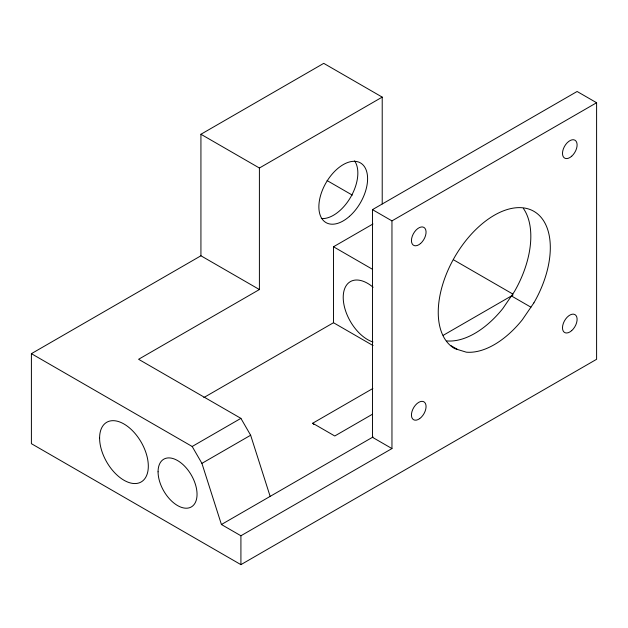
<?xml version="1.0" encoding="UTF-8"?>
<svg xmlns="http://www.w3.org/2000/svg" width="628" height="628" viewBox="0 0 628 628"><rect width="100%" height="100%" fill="white"/><g stroke="black" fill="none" stroke-linecap="round" stroke-linejoin="round"><path stroke-width="0.94" d="M596.6 102.733L391.958 220.883L391.958 448.565L372.467 437.308L372.467 209.634L577.108 91.484L596.6 102.733L596.6 359.295L240.916 564.643L31.4 443.682L31.4 353.666L200.929 255.784L200.929 134.259L323.742 63.357L382.216 97.112L382.216 203.935M200.929 134.259L259.403 168.014L382.216 97.112M259.403 168.014L259.403 289.539L138.592 359.287L240.901 418.358L250.643 435.235L270.15 496.387M203.841 397.571L333.492 322.721L333.492 246.765L372.969 223.976M31.4 353.666L192.176 446.484L240.901 418.358M391.958 448.565L240.916 535.77L221.425 524.513L201.918 463.362L250.643 435.235M443.195 335.336L512.99 295.042M313.843 424.457L312.689 423.233L372.851 388.497M372.577 414.158L334.771 435.989L312.689 423.233M221.425 524.513L373.079 436.962M327.102 180.574L352.308 195.12M372.467 209.634L391.958 220.883M453.51 259.796L512.919 294.1M511.435 295.937L530.927 307.186M333.492 246.765L372.38 269.224M450.849 345.588L457.631 349.506M333.492 322.721L373.079 345.581M200.929 255.784L259.403 289.539M192.176 446.484L201.918 463.362M240.916 535.77L240.916 564.643M373.008 342.017A34.454 19.892 60 0 1 343.218 297.327A34.454 19.892 60 0 1 373.118 287.263M354.584 160.886A34.454 19.892 -60 0 1 350.714 197.074A34.454 19.892 -60 0 1 321.308 218.528M523.312 208.339A79.246 45.75 -60 0 1 514.41 291.588L502.808 308.568A79.246 45.75 -60 0 1 446.775 340.918M533.902 302.837L522.292 319.817A79.246 45.75 -60 0 1 466.266 352.167L454.656 348.587A79.246 45.75 -60 0 1 454.656 257.088A79.246 45.75 -60 0 1 533.902 211.338A79.246 45.75 -60 0 1 533.902 302.837M158.068 471.809A27.561 15.912 60 0 0 187.301 508.17A27.561 15.912 60 0 0 187.301 469.195A27.561 15.912 60 0 0 158.068 471.809M99.601 438.046A34.454 19.892 60 0 0 136.143 483.505A34.454 19.892 60 0 0 136.143 434.788A34.454 19.892 60 0 0 99.601 438.046M349.537 216.291A34.454 19.892 -60 0 0 360.464 162.919A34.454 19.892 -60 0 0 319.699 199.06A34.454 19.892 -60 0 0 349.537 216.291M419.685 418.609A10.338 5.966 -60 0 0 424.575 402.297A10.338 5.966 -60 0 0 412.015 411.403A10.338 5.966 -60 0 0 419.685 418.609M420.65 243.421A10.338 5.966 -60 0 0 423.924 227.407A10.338 5.966 -60 0 0 411.701 238.248A10.338 5.966 -60 0 0 420.65 243.421M571.692 156.215A10.338 5.966 -60 0 0 574.973 140.201A10.338 5.966 -60 0 0 562.743 151.042A10.338 5.966 -60 0 0 571.692 156.215M571.692 330.626A10.338 5.966 -60 0 0 574.973 314.612A10.338 5.966 -60 0 0 562.743 325.453A10.338 5.966 -60 0 0 571.692 330.626"/></g></svg>
